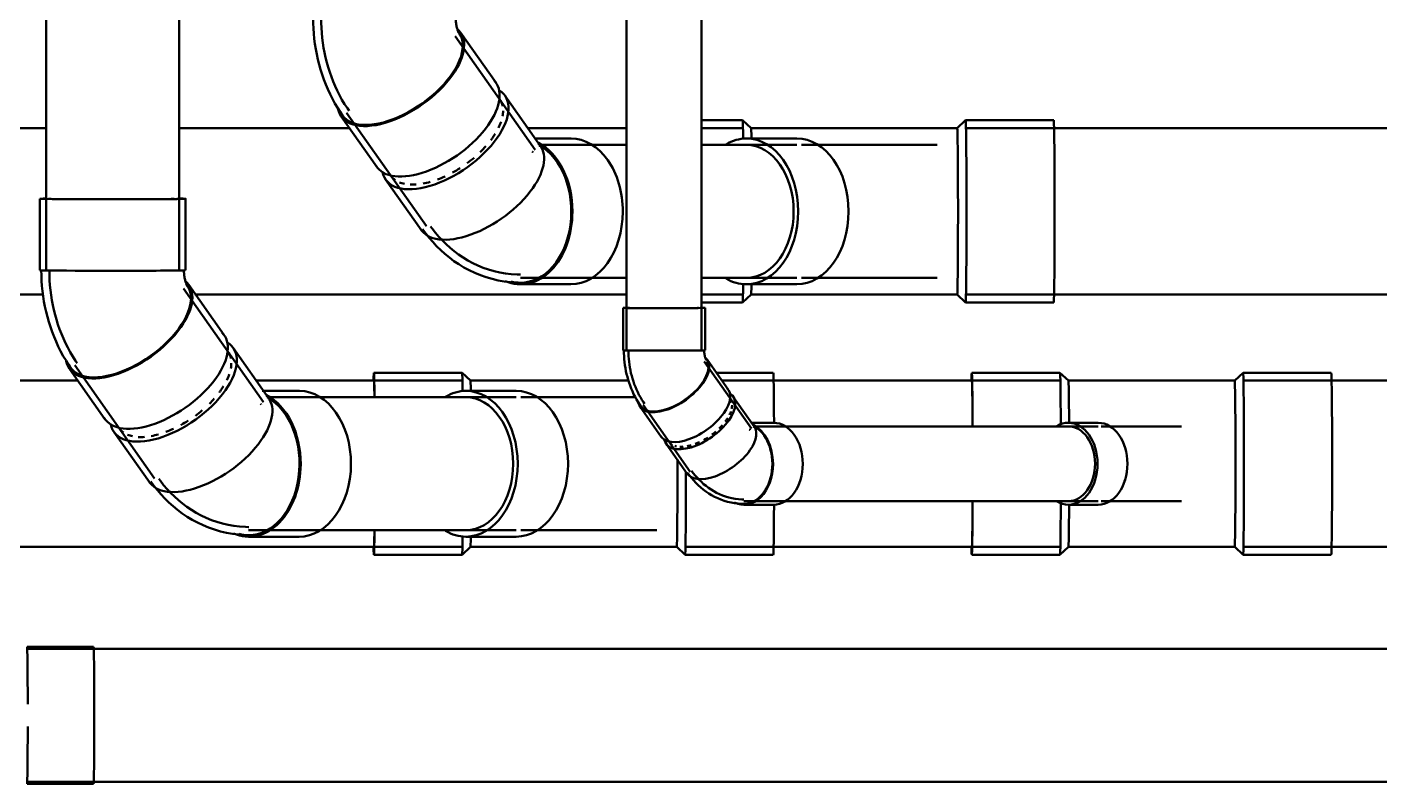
# Model space of a CAD drawing. Header units: millimetres. Extents: x -108050 to 96605, y 58136 to 140997.
# Drawn here: x 25452 to 27079, y 82417 to 83328 of the extents above; entities that cross this region are included whole.
import ezdxf

# ---------------------------------------------------------------- set-up
doc = ezdxf.new("R2010")
doc.units = ezdxf.units.MM
doc.layers.add('P-PIPE', color=3, linetype='Continuous', lineweight=50)

# ---------------------------------------------------------------- blocks, each defined once
blk = doc.blocks.new('DSC_uPVC_Elbow_TienPhong - Standard-V160-HẦM')
at = {"layer": 'P-PIPE'}
for p, q in [((25467.3, 83121.1), (25467.3, 83035.1)), ((25642.7, 83035.1), (25642.7, 83121.1)), ((25689.2, 82956.9), (25646.5, 83017.6)), ((25503.1, 82916.7), (25545.7, 82856))]:
    blk.add_line(p, q, dxfattribs=at)
at = {"layer": 'P-PIPE', "flags": 128}
for points in [[(25469.2, 83035.1), (25469.3, 83028.8), (25469.6, 83022.5), (25470, 83016.3), (25470.7, 83010), (25471.5, 83003.8), (25472.4, 82997.6), (25473.6, 82991.4), (25474.9, 82985.2), (25476.5, 82979.1), (25478.2, 82973), (25480.1, 82967), (25482.2, 82961), (25484.5, 82955.1), (25487, 82949.2), (25489.6, 82943.4), (25492.5, 82937.6), (25495.6, 82931.9), (25499, 82926.4), (25502.5, 82920.9), (25504.6, 82917.8)], [(25478.9, 83035.1), (25479, 83029.1), (25479.2, 83023.1), (25479.6, 83017.1), (25480.2, 83011.1), (25481, 83005.2), (25481.9, 82999.2), (25483, 82993.3), (25484.3, 82987.4), (25485.8, 82981.6), (25487.4, 82975.8), (25489.2, 82970), (25491.2, 82964.3), (25493.4, 82958.7), (25495.8, 82953.1), (25498.3, 82947.5), (25501.1, 82942.1), (25504, 82936.7), (25507.2, 82931.4), (25510.5, 82926.2), (25512.5, 82923.3)], [(25644.9, 83016.5), (25644.9, 83016.6), (25644.7, 83016.8), (25644.5, 83017.2), (25644.3, 83017.7), (25644, 83018.2), (25643.7, 83018.9), (25643.4, 83019.6), (25643.1, 83020.5), (25642.8, 83021.5), (25642.4, 83022.5), (25642.2, 83023.6), (25641.9, 83024.8), (25641.6, 83026), (25641.4, 83027.3), (25641.2, 83028.6), (25641, 83030), (25640.9, 83031.4), (25640.8, 83032.8), (25640.8, 83034.3), (25640.8, 83035.1)]]:
    blk.add_lwpolyline(points, dxfattribs=at)
at = {"layer": 'P-PIPE'}
for centre, major_axis, ratio, start_param, end_param in [((25555, 83121.1), (-87.7, 0), 0.007007, 5.874733, 6.283185), ((25555, 83121.1), (-87.7, 0), 0.007007, 0.004987, 2.361182), ((25555, 83121.1), (-80, 0), 0.007007, 0.004987, 0.133407), ((25555, 83121.1), (-80, 0), 0.007007, 0.266786, 0.395207), ((25555, 83121.1), (-80, 0), 0.007007, 0.528586, 0.657006), ((25555, 83121.1), (-80, 0), 0.007007, 0.790385, 0.918806), ((25555, 83121.1), (-80, 0), 0.007007, 1.052185, 1.180605), ((25555, 83121.1), (-80, 0), 0.007007, 1.313984, 1.442404), ((25555, 83121.1), (-80, 0), 0.007007, 1.575783, 1.704204), ((25555, 83121.1), (-80, 0), 0.007007, 1.837583, 1.966003), ((25555, 83121.1), (-80, 0), 0.007007, 2.099382, 2.227803), ((25555, 83121.1), (-80, 0), 0.007007, 2.361182, 2.489602), ((25555, 83121.1), (-87.7, 0), 0.007007, 2.361182, 3.549727), ((25555, 83121.1), (-80, 0), 0.007007, 2.622981, 2.751401), ((25555, 83121.1), (-80, 0), 0.007007, 2.88478, 3.141593), ((25555, 83035.1), (-87.7, 0), 0.007007, 0.004987, 2.361182), ((25555, 83035.1), (-87.7, 0), 0.007007, 2.361182, 3.14658), ((25574.8, 82967.1), (71.7, 50.5), 0.506191, 5.329093, 6.41212), ((25574.8, 82967.1), (70.2, 49.4), 0.506191, 3.758296, 6.34549), ((25574.8, 82967.1), (71.7, 50.5), 0.506191, 2.912699, 5.329093), ((25617.5, 82906.5), (71.7, 50.5), 0.506191, 5.329093, 6.37629), ((25574.8, 82967.1), (70.2, 49.4), 0.506191, 3.030087, 3.758296), ((25617.5, 82906.5), (71.7, 50.5), 0.506191, 3.099125, 5.329093)]:
    blk.add_ellipse(centre, major_axis=major_axis, ratio=ratio, start_param=start_param, end_param=end_param, dxfattribs=at)
blk = doc.blocks.new('DSC_uPVC_Elbow_TienPhong - Standard-V161-HẦM')
at = {"layer": 'P-PIPE'}
for p, q in [((25742.7, 82880.9), (25700, 82941.6)), ((25779.3, 82890), (25735, 82890)), ((25741.1, 82879.8), (25741.1, 82879.8)), ((25556.6, 82840.6), (25599.2, 82780)), ((25717.8, 82716.6), (25718.8, 82716.6)), ((25717.9, 82726.2), (25718.8, 82726.2)), ((25718.8, 82714.6), (25779.3, 82714.6))]:
    blk.add_line(p, q, dxfattribs=at)
at = {"layer": 'P-PIPE', "flags": 128}
for points in [[(25732.9, 82874.4), (25733.3, 82874.1), (25733.5, 82873.8), (25733.7, 82873.7), (25733.7, 82873.6)], [(25600.8, 82781.1), (25604.7, 82775.8), (25608.8, 82770.6), (25613.2, 82765.5), (25617.8, 82760.6), (25622.7, 82755.8), (25627.8, 82751.2), (25633.1, 82746.8), (25638.8, 82742.6), (25644.6, 82738.6), (25650.7, 82734.9), (25657.1, 82731.5), (25663.7, 82728.4), (25670.4, 82725.6), (25677.4, 82723.1), (25684.6, 82721), (25691.9, 82719.3), (25699.3, 82718), (25706.8, 82717.1), (25714.4, 82716.6), (25717.8, 82716.6)], [(25610.4, 82784.2), (25612.4, 82781.6), (25616.3, 82776.7), (25620.4, 82771.9), (25624.7, 82767.3), (25629.3, 82762.8), (25634.1, 82758.5), (25639.1, 82754.4), (25644.3, 82750.4), (25649.8, 82746.7), (25655.5, 82743.3), (25661.4, 82740.1), (25667.6, 82737.2), (25673.9, 82734.6), (25680.4, 82732.3), (25687, 82730.3), (25693.8, 82728.7), (25700.7, 82727.5), (25707.7, 82726.7), (25714.7, 82726.3), (25717.9, 82726.2)]]:
    blk.add_lwpolyline(points, dxfattribs=at)
at = {"layer": 'P-PIPE'}
for centre, major_axis, ratio, start_param, end_param in [((25628.3, 82891.1), (71.7, 50.5), 0.506191, 5.329093, 6.491207), ((25628.3, 82891.1), (65.4, 46), 0.506191, 6.067655, 6.283185), ((25628.3, 82891.1), (65.4, 46), 0.506191, 5.544057, 5.675472), ((25628.3, 82891.1), (65.4, 46), 0.506191, 5.805856, 5.937271), ((25628.3, 82891.1), (65.4, 46), 0.506191, 5.329093, 5.413673), ((25628.3, 82891.1), (71.7, 50.5), 0.506191, 2.919922, 5.329093), ((25628.3, 82891.1), (65.4, 46), 0.506191, 5.040309, 5.151873), ((25628.3, 82891.1), (65.4, 46), 0.506191, 5.282257, 5.329093), ((25718.8, 82802.3), (0, 85.8), 0.710633, 3.136658, 5.906535), ((25671, 82830.5), (71.7, 50.5), 0.506191, 5.329093, 6.37629), ((25718.8, 82802.3), (0, 87.7), 0.710633, 4.707454, 5.932666), ((25779.3, 82802.3), (0, 87.7), 0.710633, 4.707454, 6.27825), ((25628.3, 82891.1), (65.4, 46), 0.506191, 4.758659, 4.890074), ((25628.3, 82891.1), (65.4, 46), 0.506191, 3.141593, 3.319277), ((25628.3, 82891.1), (65.4, 46), 0.506191, 4.23506, 4.366475), ((25628.3, 82891.1), (65.4, 46), 0.506191, 4.496859, 4.628274), ((25628.3, 82891.1), (65.4, 46), 0.506191, 3.449662, 3.581077), ((25628.3, 82891.1), (65.4, 46), 0.506191, 3.711461, 3.842876), ((25671, 82830.5), (71.7, 50.5), 0.506191, 3.090886, 5.329093), ((25628.3, 82891.1), (65.4, 46), 0.506191, 3.97326, 4.104676), ((25718.8, 82802.3), (0, 87.7), 0.710633, 2.839238, 4.707454), ((25779.3, 82802.3), (0, 87.7), 0.710633, 3.136658, 4.707454), ((25718.8, 82802.3), (0, 85.8), 0.710633, 2.951858, 3.136658)]:
    blk.add_ellipse(centre, major_axis=major_axis, ratio=ratio, start_param=start_param, end_param=end_param, dxfattribs=at)
blk = doc.blocks.new('DSC_uPVC_Elbow_TienPhong - Standard-V162-HẦM')
at = {"layer": 'P-PIPE'}
for p, q in [((25794.1, 83424.7), (25794.1, 83338.7)), ((25969.5, 83338.7), (25969.5, 83424.7)), ((26016.1, 83260.4), (25973.4, 83321.1)), ((25829.9, 83220.2), (25872.6, 83159.5))]:
    blk.add_line(p, q, dxfattribs=at)
at = {"layer": 'P-PIPE', "flags": 128}
for points in [[(25796.1, 83338.7), (25796.2, 83332.4), (25796.4, 83326.1), (25796.9, 83319.9), (25797.5, 83313.6), (25798.3, 83307.4), (25799.3, 83301.2), (25800.4, 83295), (25801.8, 83288.8), (25803.3, 83282.7), (25805, 83276.6), (25806.9, 83270.6), (25809, 83264.6), (25811.3, 83258.7), (25813.8, 83252.8), (25816.4, 83247), (25819.3, 83241.2), (25822.4, 83235.6), (25825.7, 83230), (25829.3, 83224.5), (25831.5, 83221.3)], [(25805.7, 83338.7), (25805.8, 83332.7), (25806, 83326.7), (25806.4, 83320.7), (25807, 83314.7), (25807.8, 83308.7), (25808.7, 83302.8), (25809.8, 83296.9), (25811.1, 83291), (25812.6, 83285.2), (25814.2, 83279.4), (25816, 83273.6), (25818, 83267.9), (25820.2, 83262.3), (25822.6, 83256.7), (25825.1, 83251.2), (25827.9, 83245.7), (25830.8, 83240.3), (25833.9, 83235.1), (25837.3, 83229.9), (25839.3, 83226.9)], [(25971.8, 83320), (25971.7, 83320.2), (25971.5, 83320.4), (25971.3, 83320.8), (25971.1, 83321.2), (25970.8, 83321.8), (25970.5, 83322.4), (25970.2, 83323.2), (25969.9, 83324.1), (25969.6, 83325), (25969.3, 83326), (25969, 83327.1), (25968.7, 83328.3), (25968.4, 83329.6), (25968.2, 83330.8), (25968, 83332.2), (25967.9, 83333.5), (25967.7, 83334.9), (25967.7, 83336.4), (25967.6, 83337.8), (25967.6, 83338.7)]]:
    blk.add_lwpolyline(points, dxfattribs=at)
at = {"layer": 'P-PIPE'}
for centre, major_axis, ratio, start_param, end_param in [((25881.8, 83424.7), (87.7, 0), 0.005, 2.738878, 3.141593), ((25881.8, 83424.7), (87.7, 0), 0.005, 3.146586, 5.50278), ((25881.8, 83424.7), (80, 0), 0.005, 3.146586, 3.275003), ((25881.8, 83424.7), (80, 0), 0.005, 3.408385, 3.536803), ((25881.8, 83424.7), (80, 0), 0.005, 3.670185, 3.798602), ((25881.8, 83424.7), (80, 0), 0.005, 5.50278, 5.631198), ((25881.8, 83424.7), (87.7, 0), 0.005, 5.50278, 6.685717), ((25881.8, 83424.7), (80, 0), 0.005, 5.76458, 5.892997), ((25881.8, 83424.7), (-80, 0), 0.005, 2.884786, 3.141593), ((25881.8, 83338.7), (87.7, 0), 0.005, 3.146586, 5.50278), ((25881.8, 83338.7), (87.7, 0), 0.005, 5.50278, 6.288178), ((25901.6, 83270.7), (70.2, 49.4), 0.505132, 3.759301, 6.346495), ((25901.6, 83270.7), (71.7, 50.5), 0.505132, 5.330097, 6.413021), ((25901.6, 83270.7), (71.7, 50.5), 0.505132, 2.912827, 5.330097), ((25944.3, 83210), (71.7, 50.5), 0.505132, 5.330097, 6.377295), ((25901.6, 83270.7), (70.2, 49.4), 0.505132, 3.026599, 3.759301), ((25944.3, 83210), (71.7, 50.5), 0.505132, 3.099088, 5.330097)]:
    blk.add_ellipse(centre, major_axis=major_axis, ratio=ratio, start_param=start_param, end_param=end_param, dxfattribs=at)
blk = doc.blocks.new('DSC_uPVC_Elbow_TienPhong - Standard-V163-HẦM')
at = {"layer": 'P-PIPE'}
for p, q in [((26069.5, 83184.5), (26026.8, 83245.2)), ((26106.1, 83193.6), (26062.4, 83193.6)), ((26067.9, 83183.4), (26067.9, 83183.4)), ((25883.3, 83144.3), (25926, 83083.6)), ((26045, 83029.8), (26045.6, 83029.8)), ((26044.9, 83020.1), (26045.6, 83020.1)), ((26045.6, 83018.2), (26106.1, 83018.2))]:
    blk.add_line(p, q, dxfattribs=at)
at = {"layer": 'P-PIPE', "flags": 128}
for points in [[(26059.7, 83178), (26060.1, 83177.7), (26060.3, 83177.4), (26060.5, 83177.3), (26060.5, 83177.2)], [(25937.2, 83087.9), (25939.2, 83085.2), (25943.1, 83080.3), (25947.2, 83075.5), (25951.5, 83070.9), (25956.1, 83066.4), (25960.8, 83062.1), (25965.9, 83058), (25971.1, 83054.1), (25976.6, 83050.4), (25982.3, 83046.9), (25988.2, 83043.7), (25994.3, 83040.8), (26000.6, 83038.2), (26007.1, 83035.9), (26013.8, 83033.9), (26020.5, 83032.3), (26027.4, 83031.1), (26034.4, 83030.3), (26041.4, 83029.8), (26045, 83029.8)], [(25927.6, 83084.7), (25931.5, 83079.4), (25935.6, 83074.2), (25940, 83069.1), (25944.6, 83064.2), (25949.5, 83059.4), (25954.6, 83054.8), (25959.9, 83050.4), (25965.5, 83046.2), (25971.4, 83042.3), (25977.5, 83038.5), (25983.8, 83035.1), (25990.4, 83032), (25997.2, 83029.2), (26004.1, 83026.7), (26011.3, 83024.6), (26018.6, 83022.9), (26026, 83021.6), (26033.5, 83020.7), (26041.1, 83020.2), (26044.9, 83020.1)]]:
    blk.add_lwpolyline(points, dxfattribs=at)
at = {"layer": 'P-PIPE'}
for centre, major_axis, ratio, start_param, end_param in [((25955.1, 83194.7), (71.7, 50.5), 0.505132, 5.330097, 6.48386), ((25955.1, 83194.7), (65.4, 46), 0.505132, 6.068157, 6.283185), ((25955.1, 83194.7), (65.4, 46), 0.505132, 5.806358, 5.937776), ((25955.1, 83194.7), (65.4, 46), 0.505132, 5.544558, 5.675976), ((25955.1, 83194.7), (71.7, 50.5), 0.505132, 2.92128, 5.330097), ((25955.1, 83194.7), (65.4, 46), 0.505132, 5.02096, 5.152377), ((25955.1, 83194.7), (65.4, 46), 0.505132, 5.282759, 5.330097), ((25955.1, 83194.7), (65.4, 46), 0.505132, 5.330097, 5.414177), ((26045.6, 83105.9), (0, 85.8), 0.710633, 3.138075, 5.906553), ((25997.8, 83134), (71.7, 50.5), 0.505132, 5.330097, 6.377295), ((26045.6, 83105.9), (0, 87.7), 0.710633, 4.708871, 5.933369), ((26106.1, 83105.9), (0, 87.7), 0.710633, 4.708871, 6.279668), ((25955.1, 83194.7), (65.4, 46), 0.505132, 4.75916, 4.890578), ((25955.1, 83194.7), (65.4, 46), 0.505132, 4.497361, 4.628779), ((25955.1, 83194.7), (65.4, 46), 0.505132, 3.141593, 3.319782), ((25955.1, 83194.7), (65.4, 46), 0.505132, 3.450163, 3.581581), ((25955.1, 83194.7), (65.4, 46), 0.505132, 3.711963, 3.753287), ((25955.1, 83194.7), (65.4, 46), 0.505132, 3.759301, 3.84338), ((25955.1, 83194.7), (65.4, 46), 0.505132, 3.973762, 4.10518), ((25955.1, 83194.7), (65.4, 46), 0.505132, 4.235561, 4.366979), ((25997.8, 83134), (71.7, 50.5), 0.505132, 3.089457, 5.330097), ((26045.6, 83105.9), (0, 87.7), 0.710633, 2.840232, 4.708871), ((26106.1, 83105.9), (0, 87.7), 0.710633, 3.138075, 4.708871), ((26045.6, 83105.9), (0, 85.8), 0.710633, 2.953275, 3.138075)]:
    blk.add_ellipse(centre, major_axis=major_axis, ratio=ratio, start_param=start_param, end_param=end_param, dxfattribs=at)
blk = doc.blocks.new('DSC_uPVC_Elbow_TienPhong - Standard-2073742-HẦM')
at = {"layer": 'P-PIPE'}
for p, q in [((26168.8, 82989.8), (26168.8, 82938.8)), ((26267.4, 82938.8), (26267.4, 82989.8)), ((26295.2, 82891.6), (26269.9, 82927.6)), ((26189.3, 82870.9), (26214.6, 82834.9))]:
    blk.add_line(p, q, dxfattribs=at)
at = {"layer": 'P-PIPE', "flags": 128}
for points in [[(26169.9, 82938.8), (26169.9, 82935.2), (26170.1, 82931.6), (26170.3, 82928), (26170.7, 82924.4), (26171.1, 82920.8), (26171.7, 82917.3), (26172.3, 82913.7), (26173.1, 82910.2), (26174, 82906.7), (26175, 82903.2), (26176.1, 82899.7), (26177.3, 82896.3), (26178.6, 82892.9), (26180, 82889.5), (26181.5, 82886.2), (26183.2, 82882.9), (26185, 82879.7), (26186.9, 82876.5), (26188.9, 82873.4), (26190.1, 82871.5)], [(26175.2, 82938.8), (26175.3, 82935.3), (26175.4, 82931.9), (26175.7, 82928.4), (26176, 82925), (26176.4, 82921.6), (26177, 82918.2), (26177.6, 82914.8), (26178.3, 82911.4), (26179.2, 82908.1), (26180.1, 82904.7), (26181.2, 82901.4), (26182.3, 82898.2), (26183.6, 82894.9), (26184.9, 82891.7), (26186.4, 82888.5), (26187.9, 82885.4), (26189.6, 82882.3), (26191.4, 82879.3), (26193.3, 82876.3), (26194.5, 82874.6)], [(26269, 82927), (26268.9, 82927.2), (26268.8, 82927.3), (26268.7, 82927.6), (26268.5, 82927.9), (26268.3, 82928.3), (26268.1, 82928.7), (26267.9, 82929.2), (26267.7, 82929.8), (26267.5, 82930.4), (26267.3, 82931), (26267.1, 82931.7), (26267, 82932.4), (26266.8, 82933.2), (26266.7, 82934), (26266.6, 82934.8), (26266.5, 82935.6), (26266.4, 82936.5), (26266.3, 82937.4), (26266.3, 82938.2), (26266.3, 82938.8)]]:
    blk.add_lwpolyline(points, dxfattribs=at)
at = {"layer": 'P-PIPE'}
for centre, major_axis, ratio, start_param, end_param in [((26218.1, 82989.8), (49.3, 0), 0.005, 2.7381, 3.141593), ((26218.1, 82989.8), (49.3, 0), 0.005, 3.146586, 5.50278), ((26218.1, 82989.8), (45, 0), 0.005, 3.408385, 3.536803), ((26218.1, 82989.8), (49.3, 0), 0.005, 5.50278, 6.283185), ((26218.1, 82989.8), (45, 0), 0.005, 5.76458, 5.892997), ((26218.1, 82989.8), (45, 0), 0.005, 6.026379, 6.283185), ((26218.1, 82989.8), (-49.3, 0), 0.005, 3.146586, 3.544885), ((26218.1, 82938.8), (49.3, 0), 0.005, 3.146586, 5.50278), ((26229.6, 82899.3), (39.4, 27.7), 0.505132, 3.759301, 6.202762), ((26218.1, 82938.8), (49.3, 0), 0.005, 5.50278, 6.283185), ((26229.6, 82899.3), (40.3, 28.4), 0.505132, 5.330097, 6.377295), ((26229.6, 82899.3), (40.3, 28.4), 0.505132, 2.921237, 5.330097), ((26254.9, 82863.3), (40.3, 28.4), 0.505132, 5.330097, 6.377295), ((26229.6, 82899.3), (39.4, 27.7), 0.505132, 3.061169, 3.759301), ((26254.9, 82863.3), (40.3, 28.4), 0.505132, 3.089457, 5.330097)]:
    blk.add_ellipse(centre, major_axis=major_axis, ratio=ratio, start_param=start_param, end_param=end_param, dxfattribs=at)
blk = doc.blocks.new('DSC_uPVC_Elbow_TienPhong - Standard-V164-HẦM')
at = {"layer": 'P-PIPE'}
for p, q in [((26326.6, 82847), (26301.3, 82883)), ((26349.9, 82851.6), (26322.5, 82851.6)), ((26220.6, 82826.3), (26246, 82790.3)), ((26313.7, 82759.5), (26314.1, 82759.5)), ((26313.7, 82754.1), (26314.1, 82754.1)), ((26314.1, 82753), (26349.9, 82753))]:
    blk.add_line(p, q, dxfattribs=at)
at = {"layer": 'P-PIPE', "flags": 128}
for points in [[(26320.5, 82843.7), (26320.8, 82843.5), (26321.2, 82843.3), (26321.4, 82843.1), (26321.6, 82842.9), (26321.7, 82842.9), (26321.7, 82842.8)], [(26325.8, 82846.4), (26325.7, 82846.4), (26325.7, 82846.4)], [(26251.2, 82794), (26253.3, 82791.2), (26255.6, 82788.3), (26257.9, 82785.6), (26260.4, 82783), (26263, 82780.4), (26265.7, 82777.9), (26268.6, 82775.6), (26271.6, 82773.3), (26274.7, 82771.2), (26278, 82769.3), (26281.3, 82767.4), (26284.8, 82765.8), (26288.4, 82764.3), (26292.1, 82763), (26295.9, 82761.9), (26299.8, 82760.9), (26303.7, 82760.3), (26307.7, 82759.8), (26311.7, 82759.5), (26313.7, 82759.5)], [(26246.8, 82790.9), (26249.1, 82787.9), (26251.4, 82784.9), (26253.9, 82782), (26256.5, 82779.2), (26259.3, 82776.5), (26262.2, 82773.9), (26265.3, 82771.4), (26268.5, 82769), (26271.8, 82766.7), (26275.3, 82764.6), (26278.9, 82762.6), (26282.6, 82760.9), (26286.5, 82759.3), (26290.5, 82757.9), (26294.6, 82756.7), (26298.7, 82755.7), (26302.9, 82754.9), (26307.2, 82754.4), (26311.5, 82754.2), (26313.7, 82754.1)]]:
    blk.add_lwpolyline(points, dxfattribs=at)
at = {"layer": 'P-PIPE'}
for centre, major_axis, ratio, start_param, end_param in [((26260.9, 82854.7), (40.3, 28.4), 0.505132, 5.330097, 6.490924), ((26260.9, 82854.7), (36.8, 25.9), 0.505132, 6.068157, 6.283185), ((26260.9, 82854.7), (36.8, 25.9), 0.505132, 5.544558, 5.675976), ((26260.9, 82854.7), (36.8, 25.9), 0.505132, 5.772275, 5.937776), ((26260.9, 82854.7), (40.3, 28.4), 0.505132, 2.920455, 5.330097), ((26260.9, 82854.7), (36.8, 25.9), 0.505132, 5.02096, 5.152377), ((26260.9, 82854.7), (36.8, 25.9), 0.505132, 5.282759, 5.330097), ((26260.9, 82854.7), (36.8, 25.9), 0.505132, 5.330097, 5.414177), ((26314.1, 82802.3), (0, 48.2), 0.710633, 3.138075, 5.930602), ((26286.3, 82818.7), (40.3, 28.4), 0.505132, 5.330097, 6.377295), ((26314.1, 82802.3), (0, 49.3), 0.710633, 4.708871, 5.961246), ((26349.9, 82802.3), (0, 49.3), 0.710633, 4.708871, 6.279668), ((26260.9, 82854.7), (36.8, 25.9), 0.505132, 3.141593, 3.368969), ((26260.9, 82854.7), (36.8, 25.9), 0.505132, 4.235561, 4.366979), ((26260.9, 82854.7), (36.8, 25.9), 0.505132, 4.497361, 4.628779), ((26260.9, 82854.7), (36.8, 25.9), 0.505132, 4.75916, 4.890578), ((26260.9, 82854.7), (36.8, 25.9), 0.505132, 3.497502, 3.581581), ((26260.9, 82854.7), (36.8, 25.9), 0.505132, 3.711963, 3.84338), ((26286.3, 82818.7), (40.3, 28.4), 0.505132, 3.089457, 5.330097), ((26260.9, 82854.7), (36.8, 25.9), 0.505132, 3.973762, 4.10518), ((26314.1, 82802.3), (0, 49.3), 0.710633, 2.808583, 4.708871), ((26349.9, 82802.3), (0, 49.3), 0.710633, 3.138075, 4.708871)]:
    blk.add_ellipse(centre, major_axis=major_axis, ratio=ratio, start_param=start_param, end_param=end_param, dxfattribs=at)

msp = doc.modelspace()

# ---------------------------------------------------------------- linework, layer by layer
at = {"layer": 'P-PIPE'}
for p, q in [((26173.1, 84761.6), (26173.1, 82938.8)), ((26263.1, 82938.8), (26263.1, 84761.6)), ((25475, 84274.3), (25475, 83035.1)), ((25635, 83035.1), (25635, 84274.3)), ((26063.2, 83180.1), (25967.1, 83316.7)), ((25836.2, 83224.6), (25932.3, 83088)), ((25475, 83205.9), (25238.4, 83205.9)), ((25840.4, 83205.9), (25635, 83205.9)), ((26173.3, 83205.9), (26053.9, 83205.9)), ((26312.6, 83215.5), (26262.8, 83215.5)), ((26314, 83205.9), (26262.9, 83205.9)), ((26322.7, 83205.9), (26312.6, 83215.5)), ((26570.6, 83205.9), (26322.7, 83205.9)), ((26580.7, 83215.5), (26570.6, 83205.9)), ((26686.7, 83215.5), (26580.7, 83215.5)), ((27579.1, 83205.9), (26582.2, 83205.9)), ((26173.3, 83185.9), (26068, 83185.9)), ((26377.7, 83185.9), (26262.9, 83185.9)), ((26377.7, 83193.6), (26317.1, 83193.6)), ((26546.6, 83185.9), (26383.4, 83185.9)), ((26437.3, 83131.3), (26436.8, 83133.7)), ((26436.8, 83078.1), (26437.3, 83080.6)), ((26045.6, 83025.9), (26173.1, 83025.9)), ((26263, 83025.9), (26377.7, 83025.9)), ((26383.4, 83025.9), (26546.6, 83025.9)), ((25238.4, 83005.9), (25471.6, 83005.9)), ((25736.4, 82876.5), (25640.2, 83013.2)), ((25654, 83005.9), (26173.1, 83005.9)), ((26263, 83005.9), (26314, 83005.9)), ((26312.6, 82996.3), (26322.7, 83005.9)), ((26317.1, 83018.2), (26377.7, 83018.2)), ((26322.7, 83005.9), (26570.6, 83005.9)), ((26570.6, 83005.9), (26580.7, 82996.3)), ((26582.2, 83005.9), (27579.1, 83005.9)), ((26263, 82996.3), (26312.6, 82996.3)), ((26580.7, 82996.3), (26686.7, 82996.3)), ((26323.1, 82844.6), (26266.4, 82925.2)), ((25509.4, 82921.1), (25605.5, 82784.4)), ((25975.2, 82911.9), (25869.2, 82911.9)), ((25985.3, 82902.3), (25975.2, 82911.9)), ((26349.4, 82911.9), (26280.7, 82911.9)), ((26694.2, 82911.9), (26588.2, 82911.9)), ((26704.3, 82902.3), (26694.2, 82911.9)), ((26914.4, 82911.9), (26904.3, 82902.3)), ((27020.4, 82911.9), (26914.4, 82911.9)), ((25513.6, 82902.3), (25009.4, 82902.3)), ((25975.2, 82902.3), (25727.1, 82902.3)), ((26175.3, 82902.3), (25985.3, 82902.3)), ((26695.8, 82902.3), (26287.3, 82902.3)), ((26904.3, 82902.3), (26704.3, 82902.3)), ((27519.2, 82902.3), (26916, 82902.3)), ((26040.3, 82882.3), (25741.2, 82882.3)), ((26040.3, 82890), (25979.8, 82890)), ((26183.8, 82882.3), (26046, 82882.3)), ((26192.8, 82873.4), (26249.5, 82792.8)), ((26740.3, 82847.3), (26325.6, 82847.3)), ((26740.3, 82851.6), (26704.4, 82851.6)), ((26840.2, 82847.3), (26743.6, 82847.3)), ((26100, 82827.7), (26099.4, 82830.1)), ((26772.6, 82821.5), (26772, 82823.3)), ((26099.4, 82774.6), (26100, 82777)), ((26772, 82781.4), (26772.6, 82783.2)), ((26314.1, 82757.3), (26740.3, 82757.3)), ((26704.4, 82753), (26740.3, 82753)), ((26743.6, 82757.3), (26840.2, 82757.3)), ((25718.5, 82722.3), (26040.3, 82722.3)), ((25979.8, 82714.6), (26040.3, 82714.6)), ((26046, 82722.3), (26209.3, 82722.3)), ((25009.4, 82702.3), (25975.2, 82702.3)), ((25975.2, 82692.8), (25985.3, 82702.4)), ((25985.3, 82702.3), (26233.3, 82702.3)), ((26233.3, 82702.4), (26243.4, 82692.8)), ((26243.4, 82702.3), (26695.8, 82702.3)), ((26694.2, 82692.7), (26704.3, 82702.3)), ((26704.3, 82702.3), (26904.3, 82702.3)), ((26904.3, 82702.3), (26914.4, 82692.7)), ((26916, 82702.3), (27519.2, 82702.3)), ((25869.2, 82692.7), (25975.2, 82692.7)), ((26243.4, 82692.7), (26349.4, 82692.7)), ((26588.2, 82692.7), (26694.2, 82692.7)), ((26914.4, 82692.7), (27020.4, 82692.7)), ((25532.1, 82582.1), (25452.1, 82582.1)), ((27588.7, 82579.6), (25452.1, 82579.6)), ((25452.1, 82419.6), (27588.7, 82419.6)), ((25452.1, 82417.1), (25532.1, 82417.1))]:
    msp.add_line(p, q, dxfattribs=at)
for centre, major_axis, ratio, start_param, end_param in [((26312.6, 83105.9), (0, 109.6), 0.009999, 5.640162, 6.283185), ((26322.7, 83105.9), (0, 100), 0.009999, 5.788347, 6.283185), ((26570.6, 83105.9), (0, 100), 0.009999, 4.712389, 6.283185), ((26580.7, 83105.9), (0, 109.6), 0.009999, 3.141593, 6.283185), ((26686.7, 83105.9), (0, 109.6), 0.009999, 3.141593, 6.283185), ((26317.1, 83105.9), (0, 87.7), 0.710633, 0, 0.402592), ((26317.1, 83105.9), (0, 87.7), 0.710633, 3.141593, 6.283185), ((26317.1, 83105.9), (0, 80), 0.710633, 3.141593, 6.283185), ((26377.7, 83105.9), (0, 87.7), 0.710633, 3.141593, 6.283185), ((26570.6, 83105.9), (0, 100), 0.009999, 3.141593, 4.712389), ((26317.1, 83105.9), (0, 87.7), 0.710633, 2.739001, 3.141593), ((26312.6, 83105.9), (0, 109.6), 0.009999, 3.141593, 3.776205), ((26322.7, 83105.9), (0, 100), 0.009999, 3.141593, 3.636431), ((25869.2, 82802.3), (0, 109.6), 0.009999, 0, 0.402046), ((25869.2, 82802.3), (0, 109.6), 0.009999, 5.535381, 6.283185), ((25975.2, 82802.3), (0, 109.6), 0.009999, 5.640162, 6.283185), ((26349.4, 82802.3), (0, 109.6), 0.009999, 5.18091, 6.283185), ((26588.2, 82802.3), (0, 109.6), 0.009999, 0, 0.401822), ((26588.2, 82802.3), (0, 109.6), 0.009999, 5.138928, 6.283185), ((26694.2, 82802.3), (0, 109.6), 0.009999, 5.164355, 6.283185), ((26914.4, 82802.3), (0, 109.6), 0.009999, 3.141593, 6.283185), ((27020.4, 82802.3), (0, 109.6), 0.009999, 3.141593, 6.283185), ((25869.2, 82802.3), (0, 100), 0.009999, 5.650818, 6.283185), ((25985.3, 82802.3), (0, 100), 0.009999, 5.788347, 6.283185), ((26588.2, 82802.3), (0, 100), 0.009999, 6.022106, 6.283185), ((26588.2, 82802.3), (0, 100), 0.009999, 5.188958, 6.021386), ((26704.3, 82802.3), (0, 100), 0.009999, 5.235988, 6.283185), ((26904.3, 82802.3), (0, 100), 0.009999, 4.712389, 6.283185), ((25979.8, 82802.3), (0, 87.7), 0.710633, 0, 0.402592), ((25979.8, 82802.3), (0, 87.7), 0.710633, 3.141593, 6.283185), ((25979.8, 82802.3), (0, 80), 0.710633, 3.141593, 6.283185), ((26040.3, 82802.3), (0, 87.7), 0.710633, 3.141593, 6.283185), ((26704.4, 82802.3), (0, 49.3), 0.710633, 0, 0.401076), ((26704.4, 82802.3), (0, 49.3), 0.710633, 3.141593, 6.283185), ((26704.4, 82802.3), (0, 45), 0.710633, 3.141593, 6.283185), ((26740.3, 82802.3), (0, 49.3), 0.710633, 3.141593, 6.283185), ((26233.3, 82802.3), (0, 100), 0.009999, 3.141593, 4.712389), ((26233.3, 82802.3), (0, 100), 0.009999, 4.712389, 4.762581), ((26904.3, 82802.3), (0, 100), 0.009999, 3.141593, 4.712389), ((26243.4, 82802.3), (0, 109.6), 0.009999, 3.141593, 4.624524), ((26349.4, 82802.3), (0, 109.6), 0.009999, 3.141593, 4.244095), ((26588.2, 82802.3), (0, 109.6), 0.009999, 3.141593, 4.28585), ((26588.2, 82802.3), (0, 100), 0.009999, 3.403638, 4.236262), ((26704.4, 82802.3), (0, 49.3), 0.710633, 2.740516, 3.141593), ((26694.2, 82802.3), (0, 109.6), 0.009999, 3.141593, 4.260423), ((26704.3, 82802.3), (0, 100), 0.009999, 3.141593, 4.18879), ((25869.2, 82802.3), (0, 109.6), 0.009999, 3.141593, 3.889397), ((25869.2, 82802.3), (0, 100), 0.009999, 3.141593, 3.77396), ((25979.8, 82802.3), (0, 87.7), 0.710633, 2.739001, 3.141593), ((25975.2, 82802.3), (0, 109.6), 0.009999, 3.141593, 3.784616), ((25985.3, 82802.3), (0, 100), 0.009999, 3.141593, 3.636431), ((25869.2, 82802.3), (0, 109.6), 0.009999, 2.739546, 3.141593), ((26588.2, 82802.3), (0, 109.6), 0.009999, 2.739322, 3.141593), ((26588.2, 82802.3), (0, 100), 0.009999, 3.141593, 3.403392), ((25452.1, 82499.6), (0, 82.5), 0.010006, 4.87489, 6.283185), ((25532.1, 82499.6), (0, 82.5), 0.010006, 3.141593, 6.283185), ((25532.1, 82499.6), (0, 80), 0.010006, 5.497787, 5.534189), ((25452.1, 82499.6), (0, 82.5), 0.010006, 3.141593, 4.549888), ((25532.1, 82499.6), (0, 80), 0.010006, 3.890589, 3.926991)]:
    msp.add_ellipse(centre, major_axis=major_axis, ratio=ratio, start_param=start_param, end_param=end_param, dxfattribs=at)

# ---------------------------------------------------------------- block references
for name in ['DSC_uPVC_Elbow_TienPhong - Standard-V162-HẦM', 'DSC_uPVC_Elbow_TienPhong - Standard-V163-HẦM', 'DSC_uPVC_Elbow_TienPhong - Standard-V160-HẦM', 'DSC_uPVC_Elbow_TienPhong - Standard-2073742-HẦM', 'DSC_uPVC_Elbow_TienPhong - Standard-V161-HẦM', 'DSC_uPVC_Elbow_TienPhong - Standard-V164-HẦM']:
    msp.add_blockref(name, (0, 0), dxfattribs=at)

doc.saveas('drawing.dxf')
